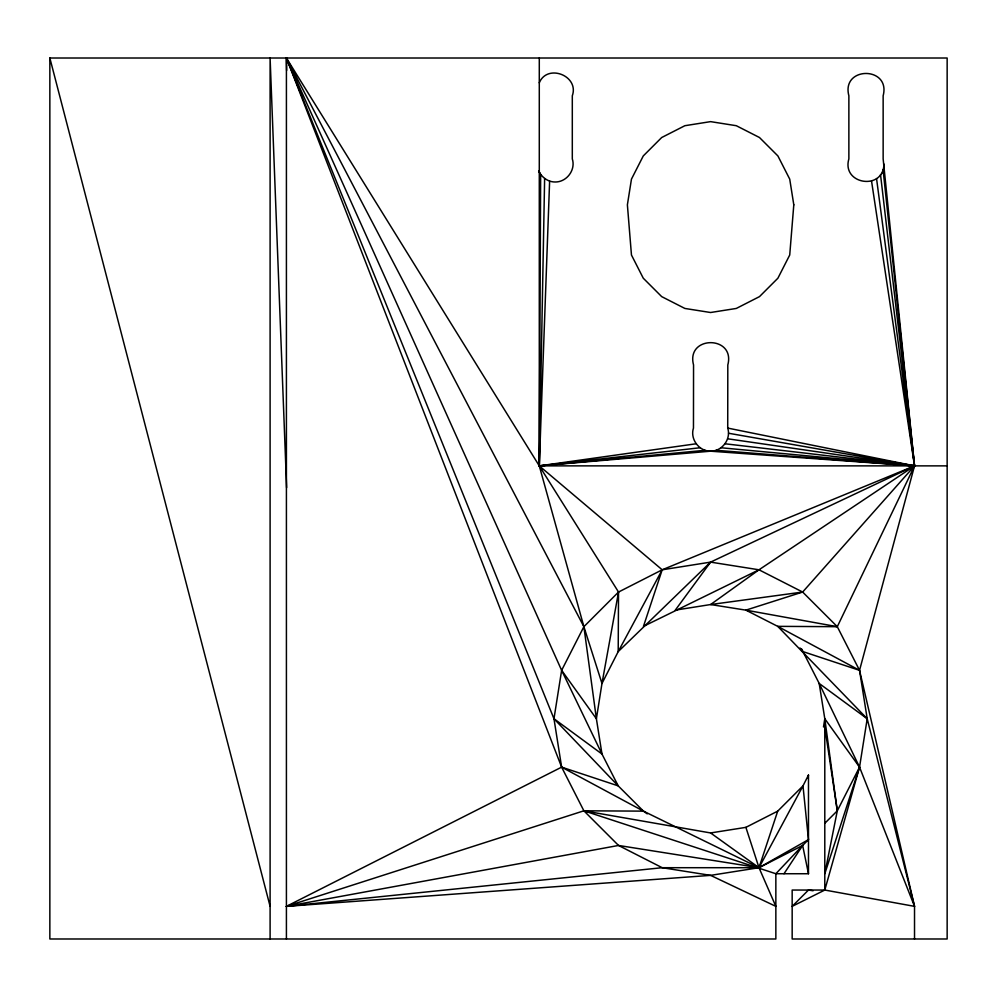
<?xml version="1.0" encoding="UTF-8"?>
<svg xmlns="http://www.w3.org/2000/svg" width="997" height="997" viewBox="0 0 997 997"><rect width="100%" height="100%" fill="white"/><g stroke="black" fill="none" stroke-linecap="round" stroke-linejoin="round"><path stroke-width="1.5" d="M286.413 938.987L286.413 58.013L539.29 465.873L710.587 451.192C722.14 451.329 731.312 439.116 727.723 428.087L727.81 364.977C735.649 335.229 685.712 335.229 693.551 364.977L693.463 428.087C689.874 439.116 699.047 451.329 710.587 451.192L914.523 465.873L883.143 158.897L883.143 95.787C890.969 66.039 841.032 66.039 848.871 95.787L848.871 158.897C841.368 184.644 883.629 190.863 883.953 164.056M647.24 813.864L643.464 811.134L618.202 785.873L601.976 754.031L596.393 718.75L601.976 683.456L583.881 626.689L539.29 465.873L540.648 174.6C535.501 163.545 540.648 182.065 555.167 182.002C566.72 182.139 575.892 169.926 572.303 158.897L572.303 95.787C579.431 75.847 547.44 63.235 539.29 82.776M882.557 172.668L883.068 169.602L914.523 465.873L662.195 569.798L618.526 592.044L618.202 651.614L601.976 683.456L618.526 592.044L539.29 465.873L539.29 58.013M880.525 174.6L914.523 465.873L710.587 562.121L662.195 569.798L539.29 465.873L544.624 178.575M947.15 465.873L539.29 465.873L549.621 181.118M808.48 839.624L758.991 867.702L643.464 811.134L583.881 810.81L775.853 873.733L808.48 873.733L808.48 775.08L802.984 785.873L808.48 839.624L802.647 845.456L758.991 867.702L710.587 875.366L286.413 906.36L583.881 810.81L710.587 832.944L745.881 827.36L758.991 867.702L775.853 906.36L710.587 875.366L662.195 867.702L618.526 845.456L583.881 810.81L561.635 767.142L553.971 718.75L561.635 670.345L583.881 626.689L618.526 592.044M801.563 648.873L819.198 683.456L824.793 718.75L823.497 726.9L824.793 726.9L837.293 810.81L824.793 873.733L859.539 767.142L867.203 718.75L859.539 670.345L837.293 626.689L802.647 592.044L758.991 569.798L710.587 562.121L618.202 651.614L662.195 569.798L643.464 626.353L758.991 569.798L914.523 465.873L876.55 178.575M807.732 778.071L808.48 775.08M813.091 890.757L808.48 890.047L792.166 906.36L824.793 890.047L859.539 767.142L819.198 683.456L867.203 718.75L914.523 906.36L914.523 938.987M286.413 906.36L618.526 845.456L758.991 867.702L777.71 811.134L802.984 785.873L758.991 867.702L662.195 867.702L286.413 906.36L561.635 767.142L618.202 785.873L553.971 718.75L286.413 58.013L286.65 70.463M710.587 562.121L675.293 610.139L710.587 604.543L745.881 610.139L777.71 626.353L837.293 626.689L914.523 465.873L871.552 181.118M824.793 823.31L837.293 810.81L859.539 767.142L824.793 718.75L824.793 890.047L914.523 906.36L859.539 670.345L914.523 465.873L727.723 428.087M784.003 873.733L802.647 845.456L808.48 873.733M837.293 626.689L745.881 610.139L802.647 592.044L914.523 465.873L728.533 433.246M802.647 845.456L775.853 873.733L775.853 938.987L49.85 938.987L49.85 58.013L947.15 58.013L947.15 938.987L792.166 938.987L792.166 890.047L824.793 890.047M758.991 569.798L710.587 604.543L802.647 592.044M745.881 827.36L777.71 811.134M705.041 450.308L539.29 465.873L696.068 443.79M539.29 465.873L700.044 447.765M716.133 450.308L914.523 465.873L727.66 438.792M721.143 447.765L914.523 465.873L725.106 443.79M643.464 811.134L561.635 767.142L286.413 58.013L583.881 626.689L596.393 718.75L561.635 670.345L286.413 58.013M710.587 832.944L758.991 867.702M553.971 718.75L601.976 754.031L561.635 670.345M867.203 718.75L777.71 626.353L859.539 670.345L802.984 651.614L800.03 648M859.539 767.142L914.523 906.36M49.85 58.013L270.1 906.36M824.793 718.75L837.293 810.81M286.625 487.633L270.1 58.013L270.1 938.987M793.799 204.834L789.724 255.02L777.897 278.213L759.49 296.62L736.297 308.447L710.587 312.51L684.877 308.447L661.684 296.62L643.277 278.213L631.462 255.02L627.387 204.834L631.462 179.124L643.277 155.931L661.684 137.524L684.877 125.709L710.587 121.634L736.297 125.709L759.49 137.524L777.897 155.931L789.724 179.124L793.799 204.834"/></g></svg>
